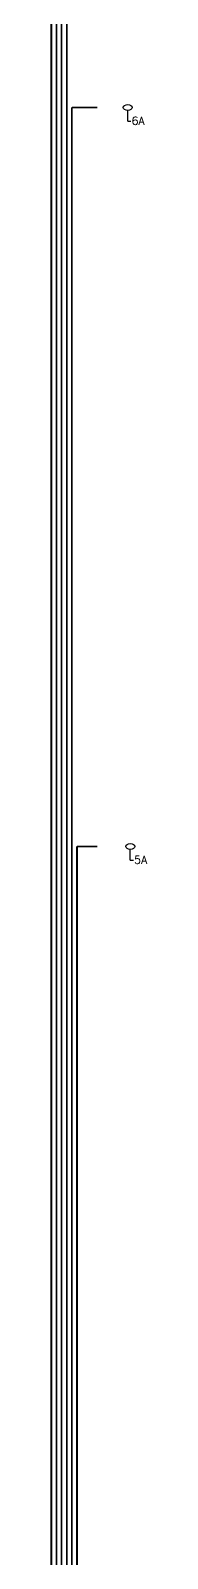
# Model space of a CAD drawing. Header units: inches. Extents: x -179 to 78, y 1 to 666.
# Drawn here: x 53.9 to 57.2, y 517 to 568.7 of the extents above; entities that cross this region are included whole.
import ezdxf

# ---------------------------------------------------------------- set-up
doc = ezdxf.new("R2010")
doc.units = ezdxf.units.IN
doc.header["$MEASUREMENT"] = 0
doc.linetypes.add('DASHED', pattern=[0.75, 0.5, -0.25])
doc.linetypes.add('HIDDEN', pattern=[0.375, 0.25, -0.125])
doc.layers.add('_WS_MSTP', color=160, linetype='HIDDEN')
doc.styles.add('WS8th', font='complex.shx', dxfattribs={"height": 0.1875})

msp = doc.modelspace()

# ---------------------------------------------------------------- linework, layer by layer
at = {"layer": '_WS_MSTP', "color": 7, "linetype": 'Continuous'}
for p, q in [((56.52942, 565.64899), (56.52942, 566.01012)), ((56.52942, 565.64899), (56.6392, 565.64899)), ((56.61622, 540.64899), (56.61622, 541.01012)), ((56.61622, 540.64899), (56.726, 540.64899))]:
    msp.add_line(p, q, dxfattribs=at)
at = {"layer": '_WS_MSTP', "color": 7, "linetype": 'DASHED', "const_width": 0.06}
for points in [[(53.93903, 566.1099), (53.93903, 591.1099)], [(54.11263, 566.1099), (54.11263, 591.1099)], [(54.28623, 566.1099), (54.28623, 591.1099)], [(54.45983, 566.1099), (54.45983, 591.1099)], [(53.93903, 541.1099), (53.93903, 566.1099)], [(54.11263, 541.1099), (54.11263, 566.1099)], [(54.28623, 541.1099), (54.28623, 566.1099)], [(54.45983, 541.1099), (54.45983, 566.1099)], [(54.63343, 541.1099), (54.63343, 566.1099)], [(54.63343, 566.1099), (55.50143, 566.1099)], [(53.93903, 516.1099), (53.93903, 541.1099)], [(54.11263, 516.1099), (54.11263, 541.1099)], [(54.28623, 516.1099), (54.28623, 541.1099)], [(54.45983, 516.1099), (54.45983, 541.1099)], [(54.63343, 516.1099), (54.63343, 541.1099)], [(54.80703, 516.1099), (54.80703, 541.1099)], [(54.80703, 541.1099), (55.50143, 541.1099)]]:
    msp.add_lwpolyline(points, dxfattribs=at)
at = {"layer": '_WS_MSTP', "color": 7, "linetype": 'Continuous'}
for centre in [(56.53108, 566.1099), (56.61788, 541.1099)]:
    msp.add_ellipse(centre, major_axis=(0.15129, 0), ratio=0.65960456, dxfattribs=at)

# ---------------------------------------------------------------- texts
at = {"layer": '_WS_MSTP', "color": 7, "linetype": 'Continuous', "char_height": 0.270669, "attachment_point": 1, "style": 'WS8th'}
for s, insert in [('6A', (56.66186, 565.79429)), ('5A', (56.74866, 540.79429))]:
    msp.add_mtext_dynamic_manual_height_columns(s, width=100.2027733, gutter_width=0.9375, heights=[0], dxfattribs=dict(at, insert=insert))

doc.saveas('drawing.dxf')
